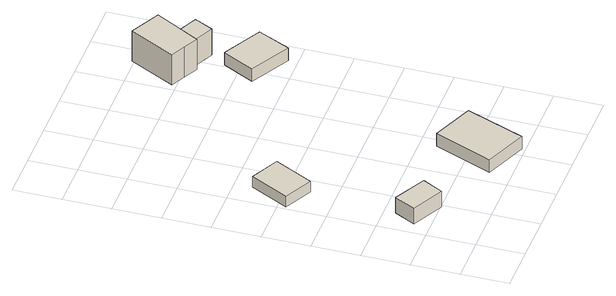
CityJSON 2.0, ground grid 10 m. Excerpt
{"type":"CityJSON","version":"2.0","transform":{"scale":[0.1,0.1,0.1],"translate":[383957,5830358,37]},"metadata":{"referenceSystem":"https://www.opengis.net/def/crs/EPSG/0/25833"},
"CityObjects":{
"building1":{"type":"Building","attributes":{"Gemeindeschluessel":"11000012","BezugspunktDach":"2200","function":"31001_2700","measuredHeight":4.12,"storeysAboveGround":1},"address":[{"country":"Germany","locality":"Berlin","thoroughfareNumber":"9 (6)","thoroughfareName":"Ehrenpfortensteig"}],"geometry":[{"type":"Solid","lod":"1","boundaries":[[[[0,1,2,3]],[[4,5,6,7]],[[4,7,3,2]],[[5,4,2,1]],[[6,5,1,0]],[[7,6,0,3]]]]}]},
"building2":{"type":"Building","attributes":{"Gemeindeschluessel":"11000012","BezugspunktDach":"2200","function":"31001_2700","measuredHeight":2.42,"storeysAboveGround":1},"address":[{"country":"Germany","locality":"Berlin","thoroughfareNumber":"9 (5)","thoroughfareName":"Ehrenpfortensteig"}],"geometry":[{"type":"Solid","lod":"1","boundaries":[[[[8,9,10,11]],[[12,13,14,15]],[[12,15,11,10]],[[13,12,10,9]],[[14,13,9,8]],[[15,14,8,11]]]]}]},
"building3":{"type":"Building","attributes":{"Gemeindeschluessel":"11000012","BezugspunktDach":"2200","function":"31001_2700","measuredHeight":3,"storeysAboveGround":1},"address":[{"country":"Germany","locality":"Berlin","thoroughfareNumber":"9 (3)","thoroughfareName":"Ehrenpfortensteig"}],"geometry":[{"type":"Solid","lod":"1","boundaries":[[[[16,17,18,19]],[[20,21,22,23]],[[20,23,19,18]],[[21,20,18,17]],[[22,21,17,16]],[[23,22,16,19]]]]}]},
"building4":{"type":"Building","attributes":{"Gemeindeschluessel":"11000012","function":"31001_1223"},"address":[{"country":"Germany","locality":"Berlin","thoroughfareNumber":"11","thoroughfareName":"Ehrenpfortensteig"}],"children":["building4-1","building4-2"]},
"building4-1":{"type":"BuildingPart","attributes":{"BezugspunktDach":"2200","measuredHeight":8.24,"storeysAboveGround":1},"parents":["building4"],"geometry":[{"type":"MultiSurface","lod":"1","boundaries":[[[24,25,26,27,28,29]],[[30,31,32,33,34,35]],[[30,35,29,28]],[[31,30,28,27]],[[32,31,27,26]],[[33,36,37,38,39,32,26,25]],[[34,33,25,24]],[[35,34,24,29]],[[39,38,37,36]]]}]},
"building4-2":{"type":"BuildingPart","attributes":{"BezugspunktDach":"2200","measuredHeight":6.27,"storeysAboveGround":1},"parents":["building4"],"geometry":[{"type":"Solid","lod":"1","boundaries":[[[[40,41,38,37]],[[39,42,43,36]],[[42,39,38,41]],[[43,42,41,40]],[[36,43,40,37]],[[39,36,37,38]]]]}]},
"building5":{"type":"Building","attributes":{"Gemeindeschluessel":"11000012","BezugspunktDach":"2200","function":"31001_2700","measuredHeight":3.45,"storeysAboveGround":1},"address":[{"country":"Germany","locality":"Berlin","thoroughfareNumber":"9 (4)","thoroughfareName":"Ehrenpfortensteig"}],"geometry":[{"type":"Solid","lod":"1","boundaries":[[[[44,45,46,47,48]],[[49,50,51,52,53]],[[49,53,48,47]],[[50,49,47,46]],[[51,50,46,45]],[[52,51,45,44]],[[53,52,44,48]]]]}]}
},
"vertices":[
[95,99,44],[118,142,44],[50,177,44],[26,133,44],[50,177,7],[118,142,7],[95,99,7],[26,133,7],
[68,354,30],[110,435,30],[49,465,30],[7,384,30],[49,465,5],[110,435,5],[68,354,5],[7,384,5],
[319,8,36],[368,131,36],[279,167,36],[229,45,36],[279,167,6],[368,131,6],[319,8,6],[229,45,6],
[345,694,78],[376,679,78],[428,774,78],[396,790,78],[364,806,78],[314,710,78],[364,806,6],[396,790,6],[428,774,6],[376,679,6],[345,694,6],[314,710,6],[382,688,6],[382,688,68],[402,727,68],[402,727,6],
[429,666,68],[449,705,68],[449,705,6],[429,666,6],
[457,521,35],[490,589,35],[449,611,35],[407,633,35],[372,567,35],[407,633,5],[449,611,5],[490,589,5],[457,521,5],[372,567,5]
]}
